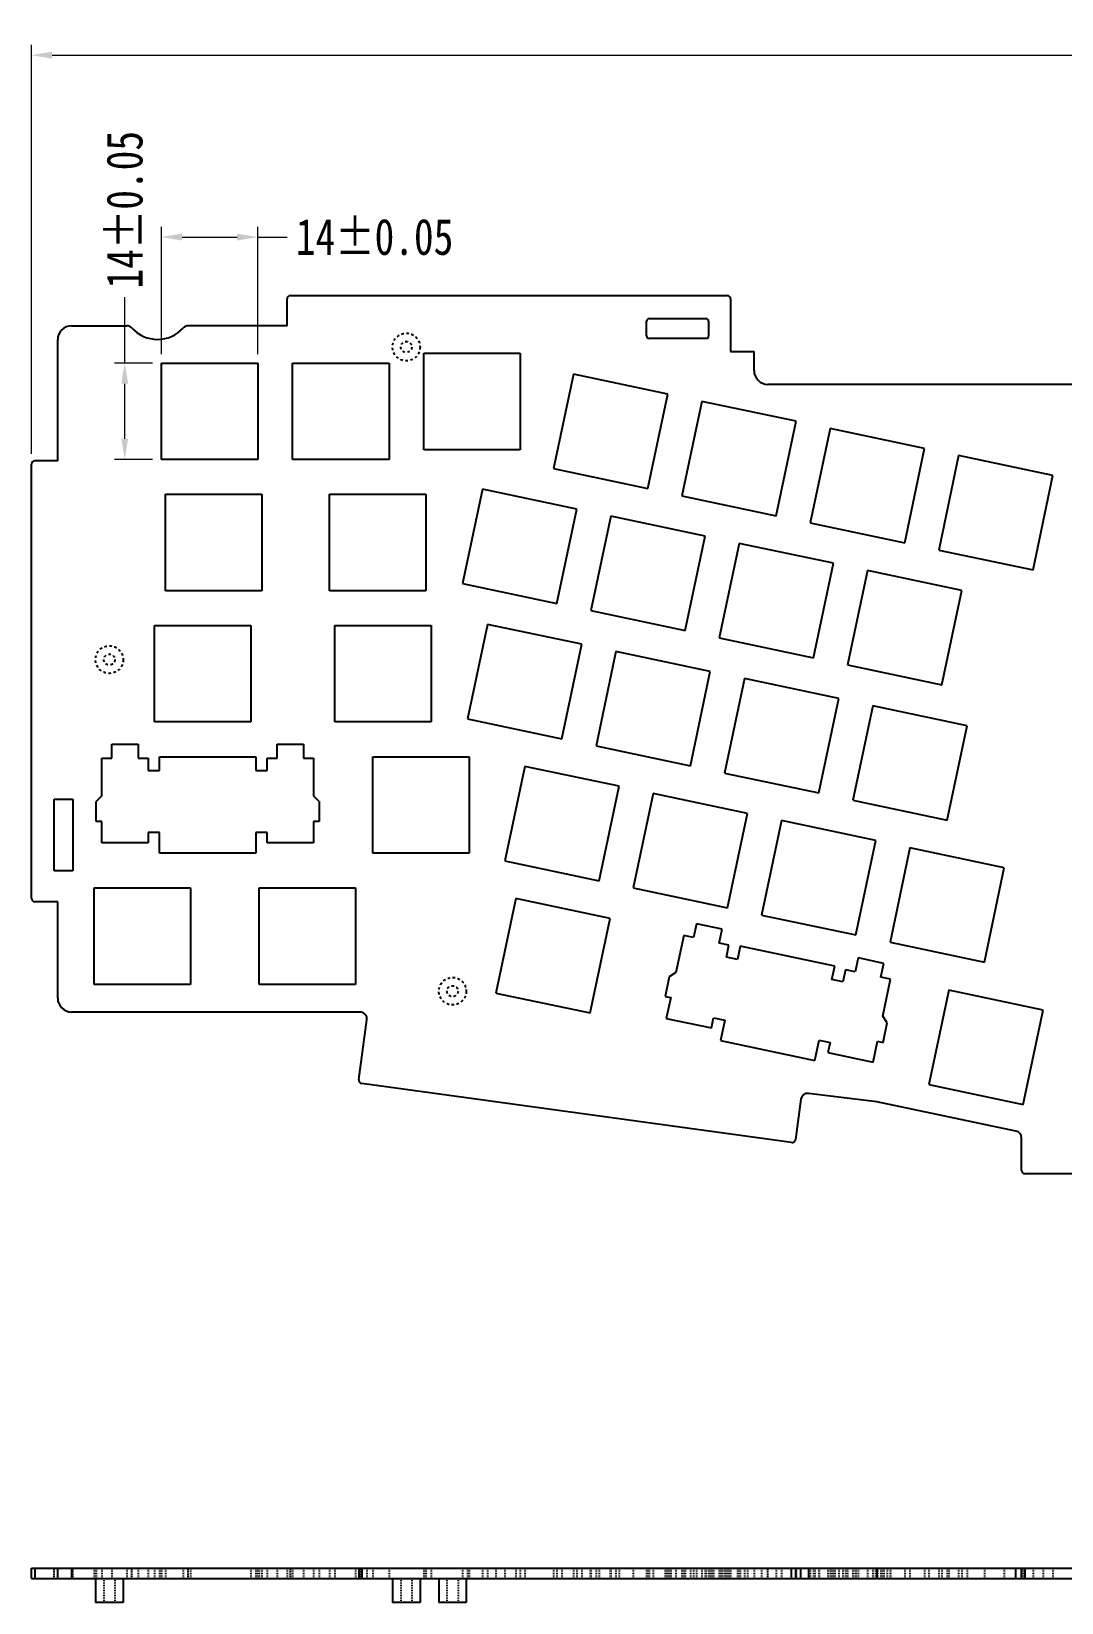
# Model space of a CAD drawing. Header units: inches. Extents: x 0 to 449, y 304 to 532.
# Drawn here: x 0.4 to 150, y 304.1 to 532.1 of the extents above; entities that cross this region are included whole.
import ezdxf

# ---------------------------------------------------------------- set-up
doc = ezdxf.new("R2010")
doc.units = ezdxf.units.IN
doc.header["$LTSCALE"] = 1.21
doc.header["$MEASUREMENT"] = 0
doc.header["$PDMODE"] = 3
doc.header["$PDSIZE"] = 0.3125
doc.linetypes.add('HIDDEN', pattern=[0.2, 0.1, -0.1])
doc.layers.get('0').update_dxf_attribs({"linetype": 'CONTINUOUS'})
doc.layers.get('Defpoints').update_dxf_attribs({"linetype": 'CONTINUOUS'})
doc.layers.add('DEFAULT_2', color=8, linetype='HIDDEN')
doc.styles.get("Standard").update_dxf_attribs({"font": 'txt', "width": 0.8})
doc.dimstyles.new('YanXiu', dxfattribs={"dimscale": 1.5, "dimtxt": 3.5, "dimasz": 2, "dimexe": 1, "dimexo": 1, "dimgap": 1, "dimtad": 0, "dimdsep": 46, "dimtxsty": 'Standard', "dimcen": 0, "dimclrd": 3, "dimclre": 6, "dimclrt": 3, "dimazin": 2, "dimtm": 1e-09, "dimtfac": 1, "dimtofl": 0, "dimtmove": 0, "dimatfit": 3, "dimfxl": 1, "dimlwd": 5, "dimlwe": 5, "dimarcsym": 0})

# ---------------------------------------------------------------- blocks, each defined once
blk = doc.blocks.new('*D0')
at = {"color": 6, "lineweight": 5, "transparency": 16777216}
for p, q in [((19.31, 485.3), (19.31, 503.78)), ((33.31, 485.3), (33.31, 503.78))]:
    blk.add_line(p, q, dxfattribs=at)
at = {"color": 3, "lineweight": 5, "transparency": 16777216}
for p, q in [((22.31, 502.28), (30.31, 502.28)), ((33.31, 502.28), (37.57, 502.28))]:
    blk.add_line(p, q, dxfattribs=at)
at = {"color": 3, "transparency": 16777216}
for points in [[(22.31, 502.78), (22.31, 501.78), (19.31, 502.28)], [(30.31, 502.78), (30.31, 501.78), (33.31, 502.28)]]:
    blk.add_solid(points, dxfattribs=at)
at = {"layer": 'Defpoints', "color": 0, "transparency": 16777216}
for p in [(33.31, 502.28), (19.31, 483.8), (33.31, 483.8)]:
    blk.add_point(p, dxfattribs=at)
at = {"color": 3, "transparency": 16777216, "insert": (50.27, 502.28), "char_height": 5.25, "attachment_point": 5}
blk.add_mtext('14%%P0.05', dxfattribs=at)
blk = doc.blocks.new('*D1')
at = {"color": 3, "lineweight": 5, "transparency": 16777216}
for p, q in [((13.99, 484), (13.99, 493.55)), ((13.99, 473), (13.99, 481))]:
    blk.add_line(p, q, dxfattribs=at)
at = {"color": 6, "lineweight": 5, "transparency": 16777216}
for p, q in [((18.01, 484), (12.49, 484)), ((18.01, 470), (12.49, 470))]:
    blk.add_line(p, q, dxfattribs=at)
at = {"color": 3, "transparency": 16777216}
for points in [[(13.49, 481), (14.49, 481), (13.99, 484)], [(13.49, 473), (14.49, 473), (13.99, 470)]]:
    blk.add_solid(points, dxfattribs=at)
at = {"layer": 'Defpoints', "color": 0, "transparency": 16777216}
for p in [(19.51, 484), (13.99, 470), (19.51, 470)]:
    blk.add_point(p, dxfattribs=at)
at = {"color": 3, "transparency": 16777216, "insert": (13.99, 506.25), "char_height": 5.25, "attachment_point": 5, "rotation": 90}
blk.add_mtext('14%%P0.05', dxfattribs=at)
blk = doc.blocks.new('*D2')
at = {"color": 6, "lineweight": 5, "transparency": 16777216}
for p, q in [((0.44, 470.8), (0.44, 530.18)), ((351.27, 470.8), (351.27, 530.18))]:
    blk.add_line(p, q, dxfattribs=at)
at = {"color": 3, "lineweight": 5, "transparency": 16777216}
for p, q in [((3.44, 528.68), (158.25, 528.68)), ((348.27, 528.68), (193.45, 528.68))]:
    blk.add_line(p, q, dxfattribs=at)
at = {"color": 3, "transparency": 16777216}
for points in [[(3.44, 529.18), (3.44, 528.18), (0.44, 528.68)], [(348.27, 529.18), (348.27, 528.18), (351.27, 528.68)]]:
    blk.add_solid(points, dxfattribs=at)
at = {"layer": 'Defpoints', "color": 0, "transparency": 16777216}
for p in [(351.27, 528.68), (0.44, 469.3), (351.27, 469.3)]:
    blk.add_point(p, dxfattribs=at)
at = {"color": 3, "transparency": 16777216, "insert": (175.85, 528.68), "char_height": 5.25, "attachment_point": 5}
blk.add_mtext('350.82%%P0.1', dxfattribs=at)

msp = doc.modelspace()

# ---------------------------------------------------------------- linework, layer by layer
at = {"color": 7, "linetype": 'Continuous'}
for p, q in [((37.555, 489.41), (37.555, 493.303)), ((38.055, 493.803), (101.455, 493.803)), ((101.955, 493.303), (101.955, 485.683)), ((90.155, 490.453), (98.355, 490.453)), ((6.26, 489.41), (14.294, 489.41)), ((37.555, 489.41), (23.215, 489.41)), ((89.755, 487.953), (89.755, 490.053)), ((98.755, 490.053), (98.755, 487.953)), ((4.26, 469.803), (4.26, 487.41)), ((98.355, 487.553), (90.155, 487.553)), ((19.315, 470), (19.315, 484)), ((19.315, 484), (33.315, 484)), ((33.315, 484), (33.315, 470)), ((38.365, 470), (38.365, 484)), ((38.365, 484), (52.365, 484)), ((52.365, 484), (52.365, 470)), ((57.415, 471.41), (57.415, 485.41)), ((57.415, 485.41), (71.415, 485.41)), ((71.415, 485.41), (71.415, 471.41)), ((101.955, 485.683), (105.355, 485.683)), ((105.355, 482.9), (105.355, 485.683)), ((79.145, 482.369), (76.251, 468.672)), ((92.843, 479.475), (79.145, 482.369)), ((89.949, 465.778), (92.843, 479.475)), ((183.088, 480.9), (107.355, 480.9)), ((97.784, 478.431), (94.89, 464.734)), ((111.481, 475.537), (97.784, 478.431)), ((108.587, 461.84), (111.481, 475.537)), ((116.422, 474.493), (113.528, 460.796)), ((130.12, 471.599), (116.422, 474.493)), ((4.26, 469.803), (0.942, 469.803)), ((33.315, 470), (19.315, 470)), ((52.365, 470), (38.365, 470)), ((71.415, 471.41), (57.415, 471.41)), ((127.226, 457.902), (130.12, 471.599)), ((135.061, 470.555), (132.167, 456.858)), ((148.758, 467.661), (135.061, 470.555)), ((0.442, 406.303), (0.442, 469.303)), ((76.251, 468.672), (89.949, 465.778)), ((145.864, 453.964), (148.758, 467.661)), ((65.912, 465.695), (63.018, 451.997)), ((79.61, 462.801), (65.912, 465.695)), ((19.915, 450.95), (19.915, 464.95)), ((19.915, 464.95), (33.915, 464.95)), ((33.915, 464.95), (33.915, 450.95)), ((43.715, 450.95), (43.715, 464.95)), ((43.715, 464.95), (57.715, 464.95)), ((57.715, 464.95), (57.715, 450.95)), ((94.89, 464.734), (108.587, 461.84)), ((76.716, 449.103), (79.61, 462.801)), ((84.551, 461.757), (81.657, 448.059)), ((98.249, 458.863), (84.551, 461.757)), ((113.528, 460.796), (127.226, 457.902)), ((95.355, 445.165), (98.249, 458.863)), ((103.19, 457.819), (100.296, 444.121)), ((116.887, 454.925), (103.19, 457.819)), ((132.167, 456.858), (145.864, 453.964)), ((113.993, 441.227), (116.887, 454.925)), ((121.828, 453.881), (118.934, 440.183)), ((135.526, 450.987), (121.828, 453.881)), ((63.018, 451.997), (76.716, 449.103)), ((33.915, 450.95), (19.915, 450.95)), ((57.715, 450.95), (43.715, 450.95)), ((132.632, 437.289), (135.526, 450.987)), ((81.657, 448.059), (95.355, 445.165)), ((18.315, 431.9), (18.315, 445.9)), ((18.315, 445.9), (32.315, 445.9)), ((32.315, 445.9), (32.315, 431.9)), ((44.485, 431.9), (44.485, 445.9)), ((44.485, 445.9), (58.485, 445.9)), ((58.485, 445.9), (58.485, 431.9)), ((66.671, 446.064), (63.777, 432.366)), ((80.368, 443.17), (66.671, 446.064)), ((77.474, 429.472), (80.368, 443.17)), ((100.296, 444.121), (113.993, 441.227)), ((85.309, 442.126), (82.415, 428.428)), ((99.007, 439.232), (85.309, 442.126)), ((118.934, 440.183), (132.632, 437.289)), ((96.113, 425.534), (99.007, 439.232)), ((103.948, 438.188), (101.054, 424.49)), ((117.646, 435.294), (103.948, 438.188)), ((114.751, 421.596), (117.646, 435.294)), ((122.586, 434.25), (119.692, 420.552)), ((136.284, 431.356), (122.586, 434.25)), ((32.315, 431.9), (18.315, 431.9)), ((58.485, 431.9), (44.485, 431.9)), ((63.777, 432.366), (77.474, 429.472)), ((133.39, 417.658), (136.284, 431.356)), ((10.685, 421.175), (10.685, 426.65)), ((10.685, 426.65), (12.135, 426.65)), ((12.135, 426.65), (12.135, 428.7)), ((12.135, 428.7), (15.935, 428.7)), ((15.935, 428.7), (15.935, 426.65)), ((15.935, 426.65), (17.385, 426.65)), ((17.385, 426.65), (17.385, 424.85)), ((19.035, 424.85), (19.035, 426.85)), ((19.035, 426.85), (33.035, 426.85)), ((33.035, 426.85), (33.035, 424.85)), ((34.685, 424.85), (34.685, 426.65)), ((34.685, 426.65), (36.135, 426.65)), ((36.135, 426.65), (36.135, 428.7)), ((36.135, 428.7), (39.935, 428.7)), ((39.935, 428.7), (39.935, 426.65)), ((39.935, 426.65), (41.385, 426.65)), ((41.385, 426.65), (41.385, 421.175)), ((50.015, 412.85), (50.015, 426.85)), ((50.015, 426.85), (64.015, 426.85)), ((64.015, 426.85), (64.015, 412.85)), ((82.415, 428.428), (96.113, 425.534)), ((17.385, 424.85), (19.035, 424.85)), ((33.035, 424.85), (34.685, 424.85)), ((72.077, 425.451), (69.183, 411.754)), ((85.774, 422.557), (72.077, 425.451)), ((101.054, 424.49), (114.751, 421.596)), ((82.88, 408.859), (85.774, 422.557)), ((3.743, 410.303), (3.743, 420.703)), ((3.743, 420.703), (6.443, 420.703)), ((6.443, 420.703), (6.443, 410.303)), ((10.685, 421.175), (9.86, 420.35)), ((9.86, 417.45), (9.86, 420.35)), ((42.21, 420.35), (41.385, 421.175)), ((42.21, 420.35), (42.21, 417.45)), ((90.715, 421.513), (87.821, 407.816)), ((104.413, 418.619), (90.715, 421.513)), ((119.692, 420.552), (133.39, 417.658)), ((10.685, 417.45), (9.86, 417.45)), ((10.685, 414.35), (10.685, 417.45)), ((41.385, 417.45), (41.385, 414.35)), ((42.21, 417.45), (41.385, 417.45)), ((101.519, 404.922), (104.413, 418.619)), ((109.354, 417.575), (106.46, 403.878)), ((123.051, 414.681), (109.354, 417.575)), ((17.385, 415.85), (17.385, 414.35)), ((19.035, 415.85), (17.385, 415.85)), ((19.035, 412.85), (19.035, 415.85)), ((33.035, 415.85), (33.035, 412.85)), ((34.685, 415.85), (33.035, 415.85)), ((34.685, 414.35), (34.685, 415.85)), ((17.385, 414.35), (10.685, 414.35)), ((33.035, 412.85), (19.035, 412.85)), ((41.385, 414.35), (34.685, 414.35)), ((64.015, 412.85), (50.015, 412.85)), ((120.157, 400.984), (123.051, 414.681)), ((127.992, 413.637), (125.098, 399.94)), ((141.69, 410.743), (127.992, 413.637)), ((69.183, 411.754), (82.88, 408.859)), ((138.796, 397.046), (141.69, 410.743)), ((6.443, 410.303), (3.743, 410.303)), ((9.535, 393.8), (9.535, 407.8)), ((9.535, 407.8), (23.535, 407.8)), ((23.535, 407.8), (23.535, 393.8)), ((33.485, 393.8), (33.485, 407.8)), ((33.485, 407.8), (47.485, 407.8)), ((47.485, 407.8), (47.485, 393.8)), ((70.778, 406.255), (67.884, 392.557)), ((84.476, 403.361), (70.778, 406.255)), ((87.821, 407.816), (101.519, 404.922)), ((4.26, 405.803), (0.942, 405.803)), ((4.26, 391.8), (4.26, 405.803)), ((106.46, 403.878), (120.157, 400.984)), ((81.582, 389.663), (84.476, 403.361)), ((96.999, 402.606), (96.575, 400.6)), ((100.717, 401.82), (96.999, 402.606)), ((100.293, 399.815), (100.717, 401.82)), ((95.156, 400.9), (94.025, 395.543)), ((96.575, 400.6), (95.156, 400.9)), ((101.712, 399.515), (100.293, 399.815)), ((101.339, 397.754), (101.712, 399.515)), ((103.367, 399.369), (102.954, 397.413)), ((117.065, 396.475), (103.367, 399.369)), ((125.098, 399.94), (138.796, 397.046)), ((102.954, 397.413), (101.339, 397.754)), ((120.48, 397.645), (120.057, 395.639)), ((124.198, 396.859), (120.48, 397.645)), ((123.775, 394.853), (124.198, 396.859)), ((93.047, 394.907), (92.447, 392.069)), ((94.025, 395.543), (93.047, 394.907)), ((116.651, 394.519), (117.065, 396.475)), ((118.638, 395.939), (118.266, 394.178)), ((120.057, 395.639), (118.638, 395.939)), ((125.193, 394.554), (123.775, 394.853)), ((124.061, 389.197), (125.193, 394.554)), ((23.535, 393.8), (9.535, 393.8)), ((47.485, 393.8), (33.485, 393.8)), ((67.884, 392.557), (81.582, 389.663)), ((118.266, 394.178), (116.651, 394.519)), ((133.634, 392.975), (130.74, 379.277)), ((147.332, 390.081), (133.634, 392.975)), ((92.447, 392.069), (93.255, 391.899)), ((93.255, 391.899), (92.614, 388.866)), ((144.438, 376.383), (147.332, 390.081)), ((48.164, 389.8), (6.26, 389.8)), ((47.965, 379.988), (49.155, 388.664)), ((92.614, 388.866), (99.169, 387.481)), ((99.169, 387.481), (99.479, 388.948)), ((99.479, 388.948), (101.093, 388.607)), ((101.093, 388.607), (100.473, 385.672)), ((124.698, 388.219), (124.061, 389.197)), ((124.099, 385.382), (124.698, 388.219)), ((100.473, 385.672), (114.171, 382.778)), ((114.171, 382.778), (114.791, 385.713)), ((114.791, 385.713), (116.405, 385.372)), ((122.651, 382.519), (123.291, 385.552)), ((123.291, 385.552), (124.099, 385.382)), ((116.405, 385.372), (116.095, 383.904)), ((116.095, 383.904), (122.651, 382.519)), ((110.808, 370.863), (48.392, 379.424)), ((130.74, 379.277), (144.438, 376.383)), ((112.172, 377.131), (111.371, 371.29)), ((123.199, 376.782), (113.283, 377.987)), ((143.382, 372.518), (123.199, 376.782)), ((144.175, 366.823), (144.175, 371.555)), ((164.875, 366.323), (144.675, 366.323)), ((0.442, 307.582), (0.442, 309.082)), ((0.442, 309.082), (351.267, 309.082)), ((0.942, 309.082), (0.942, 307.582)), ((4.26, 307.582), (4.26, 309.082)), ((6.26, 309.082), (6.26, 307.582)), ((47.96, 309.082), (47.96, 307.582)), ((48.392, 309.082), (48.392, 307.582)), ((110.808, 307.582), (110.808, 309.082)), ((111.371, 309.082), (111.371, 307.582)), ((112.172, 307.582), (112.172, 309.082)), ((113.283, 309.082), (113.283, 307.582)), ((123.199, 309.082), (123.199, 307.582)), ((143.382, 307.582), (143.382, 309.082)), ((144.175, 307.582), (144.175, 309.082)), ((144.675, 309.082), (144.675, 307.582)), ((0.442, 307.582), (351.267, 307.582)), ((9.755, 307.582), (9.755, 304.082)), ((13.755, 307.582), (13.755, 304.082)), ((52.865, 307.582), (52.865, 304.082)), ((56.865, 307.582), (56.865, 304.082)), ((59.578, 307.582), (59.578, 304.082)), ((63.578, 307.582), (63.578, 304.082)), ((13.755, 304.082), (9.755, 304.082)), ((56.865, 304.082), (52.865, 304.082)), ((63.578, 304.082), (59.578, 304.082))]:
    msp.add_line(p, q, dxfattribs=at)
for centre, radius, start, end in [((38.055, 493.303), 0.5, 90, 180), ((101.455, 493.303), 0.5, 0, 90), ((90.155, 490.053), 0.4, 90, 180), ((98.355, 490.053), 0.4, 0, 90), ((6.26, 487.41), 2, 90, 180), ((14.294, 488.41), 1, 41.97604, 90), ((18.755, 492.423), 5, 221.97604, 318.02396), ((23.215, 488.41), 1, 90, 138.02396), ((90.155, 487.953), 0.4, 180, 270), ((98.355, 487.953), 0.4, 270, 0), ((107.355, 482.9), 2, 180, 270), ((0.942, 469.303), 0.5, 90, 180), ((0.942, 406.303), 0.5, 180, 270), ((6.26, 391.8), 2, 180, 270), ((48.164, 388.8), 1, 352.18957, 90), ((48.46, 379.92), 0.5, 172.18957, 262.18957), ((113.163, 376.995), 1, 83.07, 172.18957), ((143.175, 371.539), 1, 0, 78.07), ((110.876, 371.358), 0.5, 262.18957, 352.18957), ((144.675, 366.823), 0.5, 180, 270)]:
    msp.add_arc(centre, radius, start, end, dxfattribs=at)
at = {"layer": 'DEFAULT_2', "color": 8, "linetype": 'HIDDEN'}
for p, q in [((3.743, 307.582), (3.743, 309.082)), ((6.443, 307.582), (6.443, 309.082)), ((9.535, 309.082), (9.535, 307.582)), ((9.86, 309.082), (9.86, 307.582)), ((10.685, 309.082), (10.685, 307.582)), ((12.135, 309.082), (12.135, 307.582)), ((14.294, 309.082), (14.294, 307.582)), ((15.037, 307.582), (15.037, 309.082)), ((15.935, 309.082), (15.935, 307.582)), ((17.385, 309.082), (17.385, 307.582)), ((18.315, 309.082), (18.315, 307.582)), ((19.035, 309.082), (19.035, 307.582)), ((19.315, 309.082), (19.315, 307.582)), ((19.915, 309.082), (19.915, 307.582)), ((22.472, 309.082), (22.472, 307.582)), ((23.215, 307.582), (23.215, 309.082)), ((23.535, 309.082), (23.535, 307.582)), ((32.315, 309.082), (32.315, 307.582)), ((33.035, 309.082), (33.035, 307.582)), ((33.315, 309.082), (33.315, 307.582)), ((33.485, 309.082), (33.485, 307.582)), ((33.915, 309.082), (33.915, 307.582)), ((34.685, 309.082), (34.685, 307.582)), ((36.135, 309.082), (36.135, 307.582)), ((37.555, 309.082), (37.555, 307.582)), ((38.055, 307.582), (38.055, 309.082)), ((38.365, 309.082), (38.365, 307.582)), ((39.935, 309.082), (39.935, 307.582)), ((41.385, 309.082), (41.385, 307.582)), ((42.21, 309.082), (42.21, 307.582)), ((43.715, 309.082), (43.715, 307.582)), ((44.485, 309.082), (44.485, 307.582)), ((47.485, 309.082), (47.485, 307.582)), ((48.164, 307.582), (48.164, 309.082)), ((49.155, 309.082), (49.155, 307.582)), ((50.015, 309.082), (50.015, 307.582)), ((52.365, 309.082), (52.365, 307.582)), ((57.415, 309.082), (57.415, 307.582)), ((57.715, 309.082), (57.715, 307.582)), ((58.485, 309.082), (58.485, 307.582)), ((63.018, 309.082), (63.018, 307.582)), ((63.777, 309.082), (63.777, 307.582)), ((64.015, 309.082), (64.015, 307.582)), ((65.912, 309.082), (65.912, 307.582)), ((66.671, 309.082), (66.671, 307.582)), ((67.884, 309.082), (67.884, 307.582)), ((69.183, 309.082), (69.183, 307.582)), ((70.778, 309.082), (70.778, 307.582)), ((71.415, 309.082), (71.415, 307.582)), ((72.077, 309.082), (72.077, 307.582)), ((76.251, 309.082), (76.251, 307.582)), ((76.716, 309.082), (76.716, 307.582)), ((77.474, 309.082), (77.474, 307.582)), ((79.145, 309.082), (79.145, 307.582)), ((79.61, 309.082), (79.61, 307.582)), ((80.368, 309.082), (80.368, 307.582)), ((81.582, 309.082), (81.582, 307.582)), ((81.657, 309.082), (81.657, 307.582)), ((82.415, 309.082), (82.415, 307.582)), ((82.88, 309.082), (82.88, 307.582)), ((84.476, 309.082), (84.476, 307.582)), ((84.551, 309.082), (84.551, 307.582)), ((85.309, 309.082), (85.309, 307.582)), ((85.774, 309.082), (85.774, 307.582)), ((87.821, 309.082), (87.821, 307.582)), ((89.755, 309.082), (89.755, 307.582)), ((89.949, 309.082), (89.949, 307.582)), ((90.155, 309.082), (90.155, 307.582)), ((90.715, 309.082), (90.715, 307.582)), ((92.447, 309.082), (92.447, 307.582)), ((92.614, 309.082), (92.614, 307.582)), ((92.843, 309.082), (92.843, 307.582)), ((93.047, 309.082), (93.047, 307.582)), ((93.255, 309.082), (93.255, 307.582)), ((94.025, 309.082), (94.025, 307.582)), ((94.89, 309.082), (94.89, 307.582)), ((95.156, 309.082), (95.156, 307.582)), ((95.355, 309.082), (95.355, 307.582)), ((96.113, 309.082), (96.113, 307.582)), ((96.575, 309.082), (96.575, 307.582)), ((96.999, 309.082), (96.999, 307.582)), ((97.784, 309.082), (97.784, 307.582)), ((98.249, 309.082), (98.249, 307.582)), ((98.355, 309.082), (98.355, 307.582)), ((98.755, 309.082), (98.755, 307.582)), ((99.007, 309.082), (99.007, 307.582)), ((99.169, 309.082), (99.169, 307.582)), ((99.479, 309.082), (99.479, 307.582)), ((100.293, 309.082), (100.293, 307.582)), ((100.473, 309.082), (100.473, 307.582)), ((100.717, 309.082), (100.717, 307.582)), ((101.054, 309.082), (101.054, 307.582)), ((101.093, 309.082), (101.093, 307.582)), ((101.339, 309.082), (101.339, 307.582)), ((101.455, 309.082), (101.455, 307.582)), ((101.519, 309.082), (101.519, 307.582)), ((101.712, 309.082), (101.712, 307.582)), ((101.955, 309.082), (101.955, 307.582)), ((102.954, 309.082), (102.954, 307.582)), ((103.19, 309.082), (103.19, 307.582)), ((103.367, 309.082), (103.367, 307.582)), ((103.948, 309.082), (103.948, 307.582)), ((104.413, 309.082), (104.413, 307.582)), ((105.355, 309.082), (105.355, 307.582)), ((106.46, 309.082), (106.46, 307.582)), ((107.355, 307.582), (107.355, 309.082)), ((108.587, 309.082), (108.587, 307.582)), ((109.354, 309.082), (109.354, 307.582)), ((111.481, 309.082), (111.481, 307.582)), ((113.528, 309.082), (113.528, 307.582)), ((113.993, 309.082), (113.993, 307.582)), ((114.171, 309.082), (114.171, 307.582)), ((114.751, 309.082), (114.751, 307.582)), ((114.791, 309.082), (114.791, 307.582)), ((116.095, 309.082), (116.095, 307.582)), ((116.405, 309.082), (116.405, 307.582)), ((116.422, 309.082), (116.422, 307.582)), ((116.651, 309.082), (116.651, 307.582)), ((116.887, 309.082), (116.887, 307.582)), ((117.065, 309.082), (117.065, 307.582)), ((117.646, 309.082), (117.646, 307.582)), ((118.266, 309.082), (118.266, 307.582)), ((118.638, 309.082), (118.638, 307.582)), ((118.934, 309.082), (118.934, 307.582)), ((119.692, 309.082), (119.692, 307.582)), ((120.057, 309.082), (120.057, 307.582)), ((120.157, 309.082), (120.157, 307.582)), ((120.48, 309.082), (120.48, 307.582)), ((121.828, 309.082), (121.828, 307.582)), ((122.586, 309.082), (122.586, 307.582)), ((122.651, 309.082), (122.651, 307.582)), ((123.051, 309.082), (123.051, 307.582)), ((123.291, 309.082), (123.291, 307.582)), ((123.775, 309.082), (123.775, 307.582)), ((124.061, 309.082), (124.061, 307.582)), ((124.099, 309.082), (124.099, 307.582)), ((124.198, 309.082), (124.198, 307.582)), ((124.698, 309.082), (124.698, 307.582)), ((125.098, 309.082), (125.098, 307.582)), ((125.193, 309.082), (125.193, 307.582)), ((127.226, 309.082), (127.226, 307.582)), ((127.992, 309.082), (127.992, 307.582)), ((130.12, 309.082), (130.12, 307.582)), ((130.74, 309.082), (130.74, 307.582)), ((132.167, 309.082), (132.167, 307.582)), ((132.632, 309.082), (132.632, 307.582)), ((133.39, 309.082), (133.39, 307.582)), ((133.634, 309.082), (133.634, 307.582)), ((135.061, 309.082), (135.061, 307.582)), ((135.526, 309.082), (135.526, 307.582)), ((136.284, 309.082), (136.284, 307.582)), ((138.796, 309.082), (138.796, 307.582)), ((141.69, 309.082), (141.69, 307.582)), ((144.438, 309.082), (144.438, 307.582)), ((145.864, 309.082), (145.864, 307.582)), ((147.332, 309.082), (147.332, 307.582)), ((148.758, 309.082), (148.758, 307.582)), ((10.955, 307.582), (10.955, 304.082)), ((12.555, 307.582), (12.555, 304.082)), ((54.065, 307.582), (54.065, 304.082)), ((55.665, 307.582), (55.665, 304.082)), ((60.778, 307.582), (60.778, 304.082)), ((62.378, 307.582), (62.378, 304.082))]:
    msp.add_line(p, q, dxfattribs=at)
at = {"layer": 'DEFAULT_2', "color": 2, "linetype": 'HIDDEN', "ltscale": 3}
for centre, radius in [((54.865, 486.323), 2), ((54.865, 486.323), 0.8), ((11.755, 440.95), 2), ((11.755, 440.95), 0.8), ((61.578, 392.823), 2), ((61.578, 392.823), 0.8)]:
    msp.add_circle(centre, radius, dxfattribs=at)

# ---------------------------------------------------------------- dimensions: what is measured, and where the dimension line sits
dim = msp.add_linear_dim(base=(351.2667, 528.6826), p1=(0.4424, 469.3033), p2=(351.2667, 469.3033), text='<>%%P0.1', dimstyle='YanXiu')
dim.commit()
dim.dimension.update_dxf_attribs({"geometry": '*D2', "text_midpoint": (175.8546, 528.6826)})
dim = msp.add_linear_dim(base=(13.988, 470), p1=(19.515, 484), p2=(19.515, 470), angle=90, text='<>%%P0.05', dimstyle='YanXiu')
dim.commit()
dim.dimension.update_dxf_attribs({"geometry": '*D1', "text_midpoint": (13.988, 506.246), "dimtype": 160})
dim = msp.add_linear_dim(base=(33.315, 502.276), p1=(19.315, 483.8), p2=(33.315, 483.8), text='<>%%P0.05', dimstyle='YanXiu')
dim.commit()
dim.dimension.update_dxf_attribs({"geometry": '*D0', "text_midpoint": (50.27, 502.276), "dimtype": 160})

doc.saveas('drawing.dxf')
